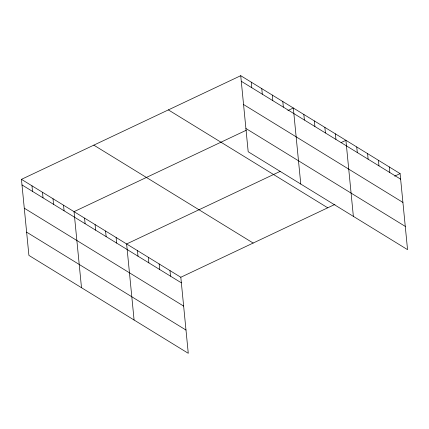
<?xml version="1.0" encoding="UTF-8"?>
<svg xmlns="http://www.w3.org/2000/svg" width="429" height="429" viewBox="0 0 429 429"><rect width="100%" height="100%" fill="white"/><g stroke="black" fill="none" stroke-linecap="round" stroke-linejoin="round"><path stroke-width="0.64" d="M21.45 179.349L180.813 277.257L188.272 353.308L28.909 255.405L21.45 179.349L240.728 75.692L400.091 173.595L407.55 249.651L248.187 151.743L240.728 75.692M246.284 130.234L74.04 211.658L81.499 287.714M287.891 110.564L293.318 108.001L300.777 184.052M280.18 171.38L126.63 243.967L134.089 320.023M341.087 142.589L345.908 140.31L353.367 216.361M180.813 277.257L334.969 204.381M394.664 176.163L400.091 173.595M241.275 81.269L400.638 179.177M243.559 104.526L402.922 202.434M245.908 128.486L405.271 226.394M168.366 109.899L327.729 207.802M93.812 145.141L253.174 243.05M21.997 184.931L181.36 282.834M24.276 208.188L183.639 306.091M26.625 232.148L185.988 330.051M389.259 166.94L389.805 172.517M378.421 160.28L378.968 165.862M367.583 153.625L368.13 159.202M356.746 146.965L357.293 152.547M335.392 133.848L335.939 139.425M324.871 127.386L325.423 132.963M314.355 120.924L314.902 126.501M303.839 114.463L304.386 120.04M282.802 101.539L283.349 107.116M272.286 95.077L272.833 100.654M261.765 88.615L262.312 94.192M251.249 82.153L251.796 87.73M169.975 270.597L170.522 276.179M159.138 263.942L159.685 269.519M148.305 257.282L148.852 262.864M137.468 250.627L138.015 256.204M116.114 237.505L116.661 243.087M105.593 231.043L106.14 236.626M95.077 224.582L95.624 230.164M84.556 218.12L85.103 223.702M63.524 205.196L64.071 210.778M53.003 198.734L53.55 204.317M42.487 192.272L43.034 197.855M31.966 185.811L32.513 191.393"/></g></svg>
